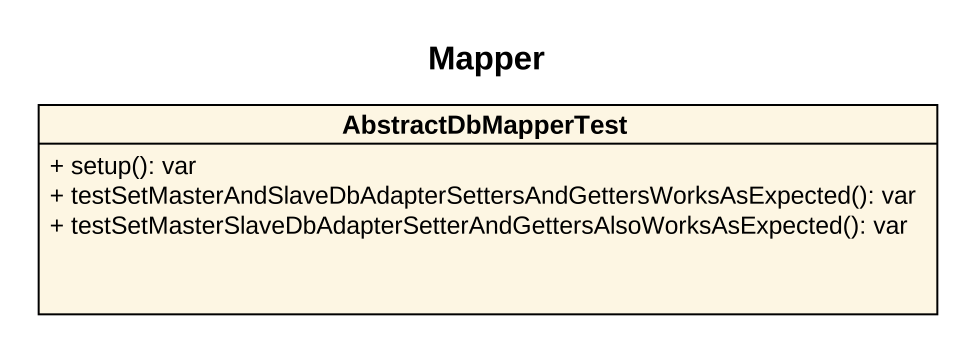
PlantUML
@startuml
title Mapper
hide circle
hide empty members
skinparam classAttributeIconSize 0
class AbstractDbMapperTest {
  + setup(): var
  + testSetMasterAndSlaveDbAdapterSettersAndGettersWorksAsExpected(): var
  + testSetMasterSlaveDbAdapterSetterAndGettersAlsoWorksAsExpected(): var
}
@enduml
